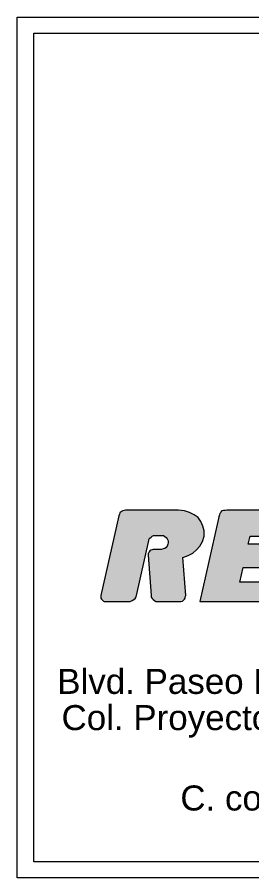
# Model space of a CAD drawing. Header units: metres. Extents: x -2 to 237, y -8 to 52.
# Drawn here: x 78.04 to 80.31, y 24.39 to 32.71 of the extents above; entities that cross this region are included whole.
import ezdxf

# ---------------------------------------------------------------- set-up
doc = ezdxf.new("R2010")
doc.units = ezdxf.units.M
doc.styles.add('PDF Helvetica', font='')
doc.styles.get('PDF Helvetica').set_extended_font_data('Helvetica')

msp = doc.modelspace()

# ---------------------------------------------------------------- hatches: boundary and pattern name
at = {"lineweight": 0, "transparency": 33554559}
for points in [[(78.849, 27.0887), (78.8537, 27.0887), (78.8537, 27.0795), (78.8584, 27.0795), (78.8719, 27.0658), (78.8814, 27.0612), (79.133, 27.0566), (79.133, 27.0612), (79.1607, 27.0749), (79.1654, 27.0795), (79.1742, 27.0841), (79.1789, 27.0887), (79.1883, 27.107), (79.193, 27.1207), (79.2018, 27.1574), (79.2065, 27.1803), (79.2113, 27.1986), (79.216, 27.2215), (79.22, 27.2398), (79.2247, 27.2628), (79.2295, 27.281), (79.2342, 27.304), (79.2389, 27.3223), (79.243, 27.3453), (79.2477, 27.3635), (79.2524, 27.3864), (79.2612, 27.4231), (79.2659, 27.4461), (79.2706, 27.4643), (79.2753, 27.4873), (79.2801, 27.5056), (79.2841, 27.5285), (79.2888, 27.5468), (79.2936, 27.5697), (79.2983, 27.5881), (79.303, 27.611), (79.307, 27.6293), (79.3118, 27.6522), (79.3165, 27.6659), (79.3212, 27.6751), (79.33, 27.6797), (79.3442, 27.6934), (79.4629, 27.6934), (79.4676, 27.6888), (79.477, 27.6843), (79.4905, 27.6705), (79.4905, 27.6613), (79.4953, 27.6613), (79.4953, 27.6522), (79.5, 27.6522), (79.4953, 27.6156), (79.4905, 27.5972), (79.4858, 27.5881), (79.477, 27.5789), (79.4676, 27.5743), (79.4494, 27.5697), (79.4359, 27.5651), (79.3442, 27.5605), (79.33, 27.5559), (79.3212, 27.5514), (79.307, 27.5239), (79.307, 27.5056), (79.3118, 27.5056), (79.3118, 27.4415), (79.3165, 27.4415), (79.3165, 27.3773), (79.3212, 27.3773), (79.3212, 27.3132), (79.3259, 27.3132), (79.3259, 27.249), (79.33, 27.249), (79.33, 27.1849), (79.3347, 27.1849), (79.3347, 27.0978), (79.3394, 27.0978), (79.3442, 27.0932), (79.3442, 27.0841), (79.3482, 27.0841), (79.3529, 27.0795), (79.3624, 27.0749), (79.3671, 27.0704), (79.3759, 27.0658), (79.3806, 27.0612), (79.6234, 27.0566), (79.6234, 27.0612), (79.6369, 27.0658), (79.6599, 27.0887), (79.6646, 27.107), (79.6693, 27.1803), (79.6646, 27.1803), (79.6646, 27.2398), (79.6599, 27.2398), (79.6599, 27.2994), (79.6558, 27.2994), (79.6558, 27.3635), (79.6511, 27.3635), (79.6511, 27.4231), (79.6464, 27.4231), (79.6464, 27.4827), (79.6417, 27.4873), (79.6828, 27.501), (79.7469, 27.5331), (79.8022, 27.5881), (79.8339, 27.6522), (79.8434, 27.6797), (79.8478, 27.7531), (79.8478, 27.7576), (79.8434, 27.7576), (79.8434, 27.7713), (79.8386, 27.7713), (79.8386, 27.785), (79.8339, 27.785), (79.8339, 27.7988), (79.8299, 27.7988), (79.8299, 27.808), (79.8251, 27.808), (79.8251, 27.8217), (79.8204, 27.8217), (79.8204, 27.8308), (79.8157, 27.8308), (79.8157, 27.84), (79.8069, 27.8492), (79.8022, 27.8492), (79.8022, 27.8584), (79.7793, 27.8813), (79.7698, 27.8859), (79.761, 27.8951), (79.7057, 27.9225), (79.6922, 27.9271), (79.6558, 27.9362), (79.6282, 27.9408), (79.0736, 27.9408), (79.0601, 27.9362), (79.046, 27.9317), (79.0325, 27.9179), (79.023, 27.8905), (79.019, 27.8675), (79.0143, 27.8492), (79.0096, 27.8263), (79.0048, 27.808), (79.0001, 27.785), (78.9913, 27.7484), (78.9866, 27.7255), (78.9819, 27.7072), (78.9772, 27.6843), (78.9731, 27.6659), (78.9684, 27.643), (78.959, 27.6064), (78.9542, 27.5835), (78.9502, 27.5651), (78.9455, 27.5423), (78.936, 27.5056), (78.9313, 27.4827), (78.9273, 27.4643), (78.9225, 27.4415), (78.9178, 27.4231), (78.9131, 27.4002), (78.9043, 27.3635), (78.8996, 27.3407), (78.8949, 27.3223), (78.8901, 27.2994), (78.8861, 27.281), (78.8814, 27.2582), (78.8719, 27.2215), (78.8672, 27.1986), (78.8632, 27.1803), (78.8584, 27.1574), (78.849, 27.1207)], [(81.5663, 27.9225), (81.5663, 27.9408), (81.1629, 27.9408), (81.1581, 27.9362), (81.1534, 27.9271), (81.1494, 27.9225), (81.1446, 27.9133), (81.1399, 27.9088), (81.1352, 27.8996), (81.1305, 27.8951), (81.1264, 27.8859), (81.1217, 27.8813), (81.117, 27.8721), (81.1123, 27.8675), (81.1082, 27.8584), (81.1035, 27.8538), (81.0988, 27.8446), (81.0941, 27.84), (81.0893, 27.8308), (81.0853, 27.8263), (81.0806, 27.8171), (81.0758, 27.8126), (81.0711, 27.8034), (81.0664, 27.7988), (81.0576, 27.7805), (81.0529, 27.7759), (81.0482, 27.7668), (81.0435, 27.7622), (81.0394, 27.753), (81.0347, 27.7484), (81.03, 27.7392), (81.0252, 27.7346), (81.0205, 27.7255), (81.0165, 27.721), (81.0118, 27.7118), (81.007, 27.7072), (81.0023, 27.698), (80.9976, 27.6934), (80.9935, 27.6843), (80.9888, 27.6797), (80.9841, 27.6705), (80.9794, 27.6659), (80.9753, 27.6568), (80.9706, 27.6522), (80.9612, 27.6339), (80.9564, 27.6293), (80.9524, 27.6202), (80.9477, 27.6156), (80.9429, 27.6064), (80.9382, 27.6018), (80.9335, 27.5926), (80.9294, 27.5881), (80.9247, 27.5789), (80.92, 27.5743), (80.9153, 27.5651), (80.9106, 27.5605), (80.9065, 27.5514), (80.9018, 27.5468), (80.8971, 27.5377), (80.8923, 27.5331), (80.8883, 27.5239), (80.8836, 27.5193), (80.8789, 27.5101), (80.8741, 27.5056), (80.8654, 27.4873), (80.8606, 27.4827), (80.8559, 27.4735), (80.8512, 27.4689), (80.8465, 27.4597), (80.8424, 27.4552), (80.8377, 27.4461), (80.833, 27.4415), (80.8283, 27.4323), (80.8235, 27.4277), (80.8195, 27.4185), (80.8148, 27.4139), (80.81, 27.4048), (80.8053, 27.4002), (80.8006, 27.391), (80.7966, 27.3864), (80.7918, 27.3773), (80.7871, 27.3727), (80.7824, 27.3635), (80.7783, 27.359), (80.7689, 27.3407), (80.7642, 27.3361), (80.7595, 27.3269), (80.7554, 27.3223), (80.7507, 27.3132), (80.746, 27.3086), (80.7412, 27.2994), (80.7365, 27.2948), (80.7325, 27.2856), (80.7277, 27.281), (80.723, 27.2719), (80.7183, 27.2674), (80.7136, 27.2582), (80.7095, 27.2536), (80.7048, 27.2444), (80.7001, 27.2398), (80.6954, 27.2307), (80.6906, 27.2261), (80.6866, 27.217), (80.6819, 27.2124), (80.6724, 27.194), (80.6684, 27.1894), (80.6637, 27.1803), (80.6589, 27.1757), (80.6542, 27.1666), (80.6495, 27.162), (80.6454, 27.1528), (80.6407, 27.1482), (80.636, 27.139), (80.6313, 27.1345), (80.6266, 27.1253), (80.6225, 27.1207), (80.6178, 27.1115), (80.6131, 27.107), (80.6083, 27.0978), (80.6036, 27.0932), (80.5996, 27.0841), (80.5949, 27.0795), (80.5901, 27.0704), (80.5901, 27.0887), (80.6178, 27.2261), (80.6225, 27.2444), (80.1914, 27.249), (80.2009, 27.2856), (80.2056, 27.3086), (80.2097, 27.3269), (80.2144, 27.3498), (80.2238, 27.3864), (80.6036, 27.391), (80.6313, 27.4002), (80.6407, 27.4048), (80.6454, 27.4094), (80.6542, 27.4139), (80.6589, 27.4185), (80.6637, 27.4323), (80.6684, 27.4369), (80.6724, 27.4461), (80.6772, 27.4643), (80.6906, 27.5331), (80.6954, 27.5743), (80.6906, 27.5743), (80.6906, 27.5881), (80.6866, 27.5881), (80.6866, 27.5972), (80.6819, 27.6018), (80.6724, 27.6064), (80.6589, 27.611), (80.2737, 27.6156), (80.2926, 27.6888), (80.6906, 27.6934), (80.7048, 27.698), (80.7325, 27.7255), (80.7365, 27.7392), (80.7412, 27.7576), (80.746, 27.7805), (80.7507, 27.7988), (80.7554, 27.8217), (80.7595, 27.84), (80.7642, 27.863), (80.7689, 27.9179), (80.746, 27.9408), (80.0498, 27.9408), (80.0221, 27.9362), (80.0127, 27.9317), (80.0086, 27.9225), (79.9992, 27.9133), (79.9945, 27.8996), (79.9857, 27.863), (79.981, 27.8354), (79.9762, 27.8126), (79.9715, 27.7942), (79.9668, 27.7713), (79.9628, 27.753), (79.958, 27.7301), (79.9533, 27.7118), (79.9486, 27.6888), (79.9439, 27.6705), (79.9398, 27.6476), (79.9304, 27.611), (79.9257, 27.5881), (79.9209, 27.5697), (79.9169, 27.5468), (79.9122, 27.5285), (79.9074, 27.5056), (79.9027, 27.4873), (79.898, 27.4643), (79.8892, 27.4277), (79.8845, 27.4048), (79.8798, 27.3864), (79.8757, 27.3635), (79.871, 27.3453), (79.8663, 27.3223), (79.8616, 27.304), (79.8568, 27.281), (79.8481, 27.2444), (79.8434, 27.2215), (79.8386, 27.2032), (79.8339, 27.1803), (79.8299, 27.162), (79.8251, 27.139), (79.8204, 27.1207), (79.8157, 27.0978), (79.8069, 27.0612), (80.8971, 27.0566), (80.8971, 27.0612), (80.9065, 27.0704), (80.9106, 27.0795), (80.9153, 27.0841), (80.92, 27.0932), (80.9294, 27.1024), (80.9335, 27.1115), (80.9382, 27.1161), (80.9429, 27.1253), (80.9524, 27.1345), (80.9564, 27.1436), (80.9612, 27.1482), (80.9659, 27.1574), (80.9706, 27.162), (80.9753, 27.1712), (80.9841, 27.1803), (80.9888, 27.1894), (80.9935, 27.194), (80.9976, 27.2032), (81.007, 27.2124), (81.0118, 27.2215), (81.0165, 27.2261), (81.0205, 27.2352), (81.03, 27.2444), (81.4057, 27.2444), (81.4057, 27.2307), (81.4104, 27.2307), (81.4104, 27.217), (81.4152, 27.217), (81.4152, 27.1986), (81.4192, 27.1986), (81.4192, 27.1849), (81.4239, 27.1849), (81.4239, 27.1666), (81.4287, 27.1666), (81.4287, 27.1528), (81.4334, 27.1528), (81.4334, 27.139), (81.4381, 27.139), (81.4381, 27.1207), (81.4421, 27.1207), (81.4421, 27.107), (81.4469, 27.107), (81.4469, 27.0887), (81.4516, 27.0887), (81.4516, 27.0749), (81.4563, 27.0749), (81.4563, 27.0566), (81.7538, 27.0566), (81.7538, 27.0795), (81.7491, 27.0795), (81.7491, 27.1024), (81.745, 27.1024), (81.745, 27.1207), (81.7403, 27.1207), (81.7403, 27.1436), (81.7356, 27.1436), (81.7356, 27.162), (81.7309, 27.162), (81.7309, 27.1849), (81.7262, 27.1849), (81.7262, 27.2078), (81.7221, 27.2078), (81.7221, 27.2261), (81.7174, 27.2261), (81.7174, 27.249), (81.7127, 27.249), (81.7127, 27.2674), (81.7079, 27.2674), (81.7079, 27.2902), (81.7032, 27.2902), (81.7032, 27.3132), (81.6992, 27.3132), (81.6992, 27.3315), (81.6944, 27.3315), (81.6944, 27.3544), (81.6897, 27.3544), (81.6897, 27.3727), (81.685, 27.3727), (81.685, 27.3956), (81.6803, 27.3956), (81.6803, 27.4185), (81.6762, 27.4185), (81.6762, 27.4369), (81.6715, 27.4369), (81.6715, 27.4597), (81.6668, 27.4597), (81.6668, 27.4781), (81.6621, 27.4781), (81.6621, 27.501), (81.658, 27.501), (81.658, 27.5239), (81.6533, 27.5239), (81.6533, 27.5423), (81.6486, 27.5423), (81.6486, 27.5651), (81.6438, 27.5651), (81.6438, 27.5835), (81.6391, 27.5835), (81.6391, 27.6064), (81.6351, 27.6064), (81.6351, 27.6293), (81.6304, 27.6293), (81.6304, 27.6476), (81.6256, 27.6476), (81.6256, 27.6705), (81.6209, 27.6705), (81.6209, 27.6888), (81.6162, 27.6888), (81.6162, 27.7118), (81.6121, 27.7118), (81.6121, 27.7346), (81.6074, 27.7346), (81.6074, 27.753), (81.6027, 27.753), (81.6027, 27.7759), (81.598, 27.7759), (81.598, 27.7942), (81.5933, 27.7942), (81.5933, 27.8171), (81.5892, 27.8171), (81.5892, 27.84), (81.5845, 27.84), (81.5845, 27.8584), (81.5798, 27.8584), (81.5798, 27.8813), (81.575, 27.8813), (81.575, 27.8996), (81.5703, 27.8996), (81.5703, 27.9225)]]:
    msp.add_hatch(color=256, dxfattribs=at).paths.add_polyline_path(points)

# ---------------------------------------------------------------- linework, layer by layer
at = {"lineweight": 0}
for points in [[(78.0381, 24.3855), (78.0381, 32.7057), (86.9266, 32.7057), (86.9266, 24.3855)], [(78.1987, 24.5412), (78.1987, 32.55), (86.7661, 32.55), (86.7661, 24.5412)], [(79.3394, 27.9408), (79.0871, 27.9408), (79.0736, 27.9362), (79.0601, 27.9317), (79.046, 27.9271), (79.0325, 27.9133), (79.0278, 27.8996), (79.023, 27.8859), (78.849, 27.1161), (78.849, 27.1024), (78.849, 27.0887), (78.8537, 27.0795), (78.8632, 27.0704), (78.8719, 27.0612), (78.8814, 27.0566), (78.8949, 27.0566), (79.1148, 27.0566), (79.133, 27.0566), (79.1512, 27.0658), (79.1654, 27.0749), (79.1789, 27.0841), (79.1883, 27.1024), (79.193, 27.1161), (79.3118, 27.6476), (79.3165, 27.6613), (79.3212, 27.6705), (79.3347, 27.6797), (79.3442, 27.6888), (79.3576, 27.6934), (79.3711, 27.6934), (79.4541, 27.6934), (79.4676, 27.6843), (79.4811, 27.6751), (79.4905, 27.6613), (79.5, 27.643), (79.5, 27.6247), (79.4953, 27.611), (79.4905, 27.5926), (79.4811, 27.5789), (79.4676, 27.5697), (79.4494, 27.5651), (79.4359, 27.5605), (79.3529, 27.5605), (79.3442, 27.5559), (79.33, 27.5514), (79.3212, 27.5468), (79.3165, 27.5377), (79.3118, 27.5285), (79.307, 27.5193), (79.307, 27.5056), (79.3347, 27.1161), (79.3347, 27.0978), (79.3442, 27.0841), (79.3529, 27.0749), (79.3671, 27.0658), (79.3806, 27.0566), (79.3941, 27.0566), (79.614, 27.0566), (79.6234, 27.0566), (79.6369, 27.0612), (79.6464, 27.0704), (79.6558, 27.0795), (79.6646, 27.0887), (79.6646, 27.1024), (79.6693, 27.1161), (79.6417, 27.4827), (79.6922, 27.501), (79.7381, 27.5239), (79.7745, 27.5559), (79.8069, 27.5926), (79.8299, 27.6384), (79.8481, 27.6888), (79.8481, 27.7392), (79.8339, 27.785), (79.8157, 27.8308), (79.7887, 27.8675), (79.7516, 27.8951), (79.7057, 27.9179), (79.6558, 27.9317), (79.6005, 27.9408)]]:
    msp.add_lwpolyline(points, close=True, dxfattribs=at)
for points in [[(80.723, 27.9408), (80.1139, 27.9408), (80.0862, 27.9408), (80.068, 27.9408), (80.0498, 27.9362), (80.0356, 27.9362), (80.0221, 27.9317), (80.0127, 27.9271), (80.0086, 27.9179), (79.9992, 27.9088), (79.9945, 27.8951), (79.9897, 27.8767), (79.9857, 27.8584), (79.981, 27.8308), (79.8069, 27.0566), (80.8971, 27.0566)], [(80.6495, 27.611), (80.2737, 27.611), (80.2926, 27.6888), (80.6772, 27.6888)], [(80.6225, 27.2444), (80.1914, 27.2444), (80.2238, 27.3864), (80.6036, 27.3864)]]:
    msp.add_lwpolyline(points, dxfattribs=at)

# ---------------------------------------------------------------- texts
at = {"lineweight": 0, "char_height": 0.242016, "attachment_point": 4, "style": 'PDF Helvetica'}
for s, insert in [('Blvd. Paseo Río Sonora 91 Sur C.P. 83270', (78.4259, 26.2826)), ('Col. Proyecto Río Sonora Hermosillo, Son.', (78.4672, 25.8977)), ('C. contacto@reaclima.com', (79.6172, 25.1326))]:
    msp.add_mtext(s, dxfattribs=dict(at, insert=insert))

doc.saveas('drawing.dxf')
